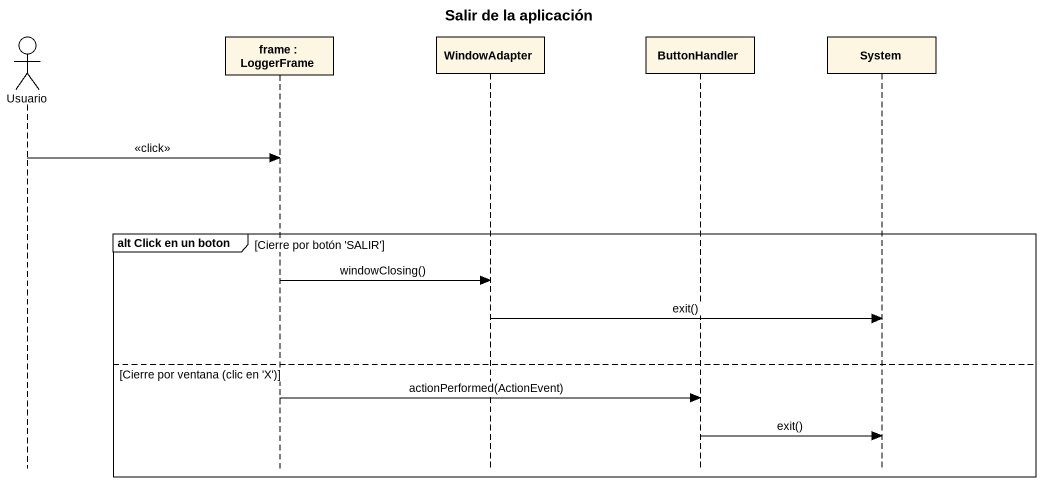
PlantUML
@startuml
title Salir de la aplicación
hide footbox
actor Usuario
participant "frame : LoggerFrame" as frame_
participant WindowAdapter
participant ButtonHandler
participant System

Usuario -> frame_ : <<click>>
group alt Click en un boton [Cierre por botón 'SALIR']
  frame_ -> WindowAdapter : windowClosing()
  WindowAdapter -> System : exit()
else Cierre por ventana (clic en 'X')
  frame_ -> ButtonHandler : actionPerformed(ActionEvent)
  ButtonHandler -> System : exit()
end
@enduml
